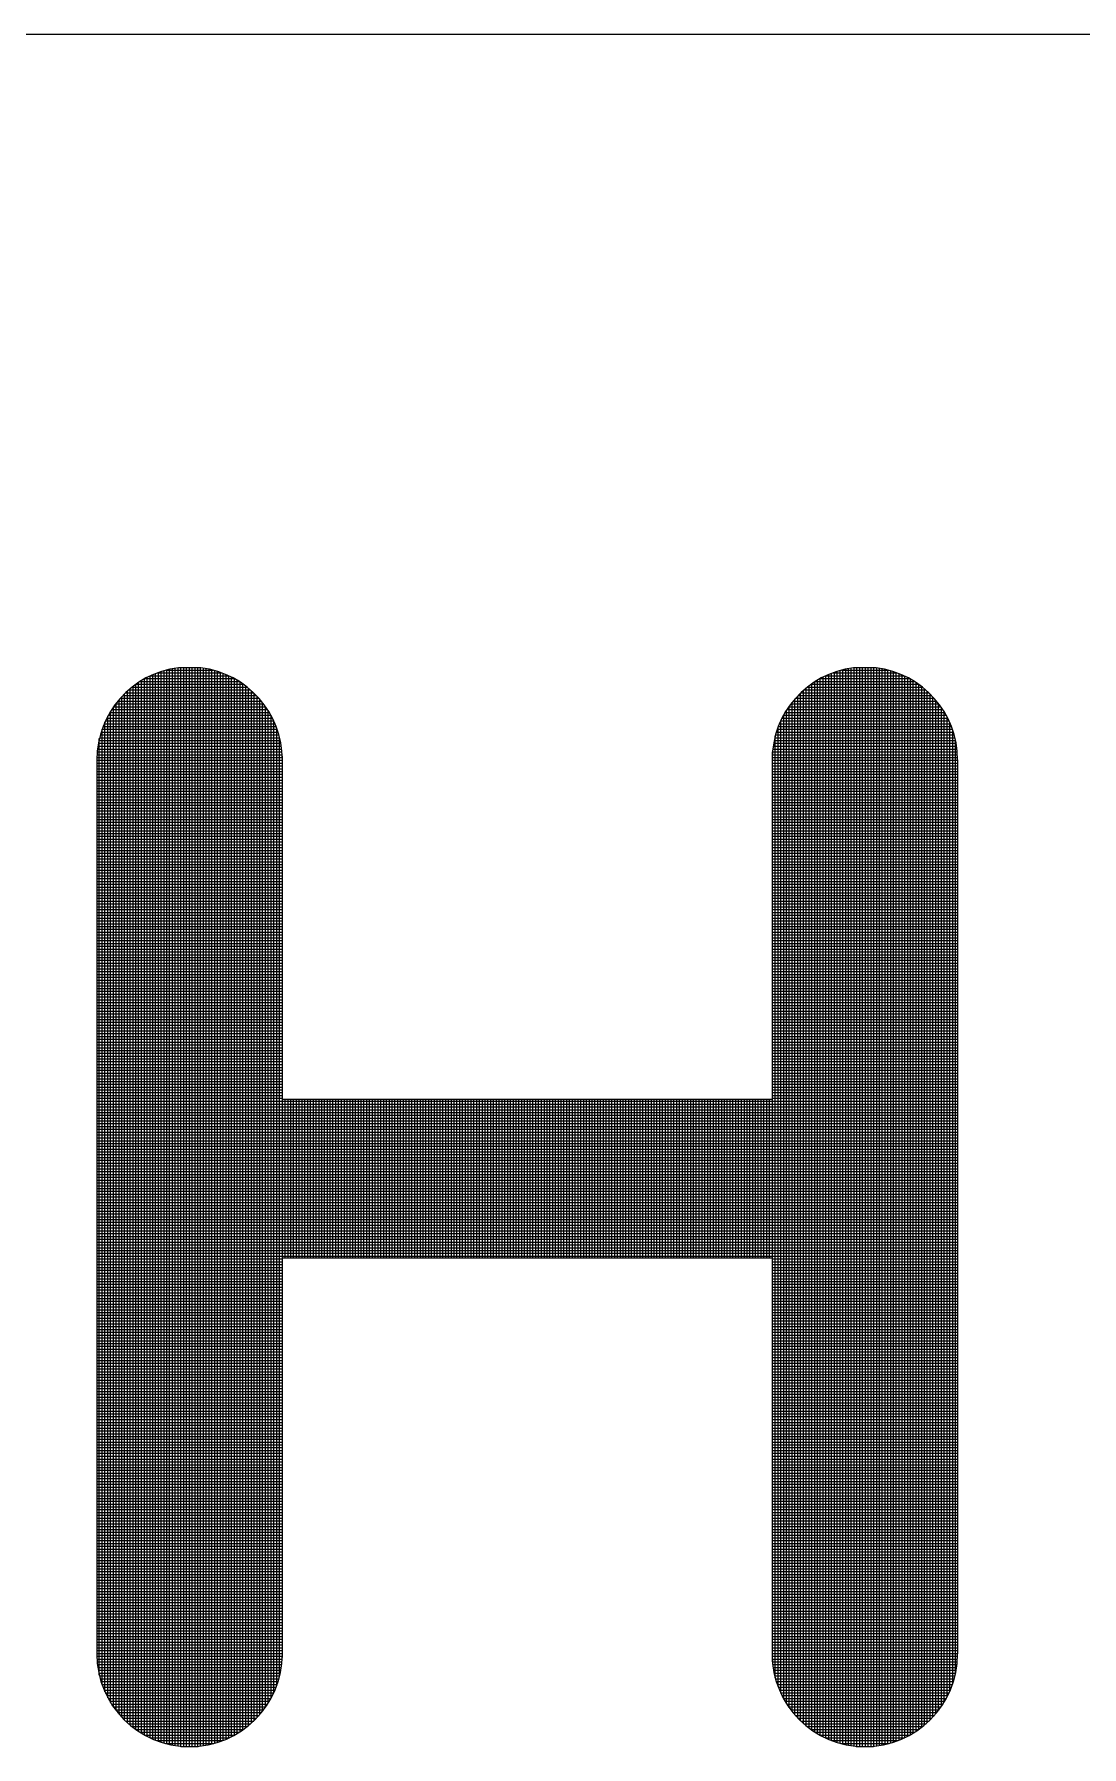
# Model space of a CAD drawing. Header units: inches. Extents: x 985 to 1826, y 0 to 594.
# Drawn here: x 1667.2 to 1673.66, y 99.49 to 110.04 of the extents above; entities that cross this region are included whole.
import ezdxf

# ---------------------------------------------------------------- set-up
doc = ezdxf.new("R2010")
doc.units = ezdxf.units.IN
doc.header["$MEASUREMENT"] = 0
doc.layers.add('BG 0 -1', color=7, linetype='Continuous')
doc.layers.add('BG ÇÑ±¹Áö¿ª³\xad¹æ±â¼úÁÖ½ÄÈ¸»ç CI', color=7, linetype='Continuous')

msp = doc.modelspace()

# ---------------------------------------------------------------- linework, layer by layer
at = {"layer": 'BG 0 -1', "color": 7, "linetype": 'Continuous', "lineweight": 9}
msp.add_line((1651.752, 110.04), (1801.02, 110.04), dxfattribs=at)
at = {"layer": 'BG ÇÑ±¹Áö¿ª³\xad¹æ±â¼úÁÖ½ÄÈ¸»ç CI', "color": 242, "linetype": 'Continuous', "lineweight": 25, "true_color": 0xd51c29}
for p, q in [((1667.913, 99.54), (1667.913, 106.085)), ((1667.915, 106.086), (1668.399, 106.086)), ((1667.93, 99.532), (1667.93, 106.093)), ((1667.947, 99.525), (1667.947, 106.1)), ((1667.957, 106.104), (1668.357, 106.104)), ((1667.965, 99.519), (1667.965, 106.107)), ((1667.982, 99.513), (1667.982, 106.113)), ((1668, 99.508), (1668, 106.118)), ((1668.012, 106.121), (1668.302, 106.121)), ((1668.017, 99.503), (1668.017, 106.123)), ((1668.034, 99.499), (1668.034, 106.127)), ((1668.052, 99.495), (1668.052, 106.13)), ((1668.069, 99.492), (1668.069, 106.133)), ((1668.086, 99.49), (1668.086, 106.136)), ((1668.226, 106.136), (1668.088, 106.136)), ((1668.104, 99.488), (1668.104, 106.136)), ((1668.121, 99.487), (1668.121, 106.136)), ((1668.138, 99.486), (1668.138, 106.136)), ((1668.156, 99.485), (1668.156, 106.136)), ((1668.173, 99.486), (1668.173, 106.136)), ((1668.191, 99.486), (1668.191, 106.136)), ((1668.208, 99.488), (1668.208, 106.136)), ((1668.225, 99.49), (1668.225, 106.136)), ((1668.243, 99.492), (1668.243, 106.134)), ((1668.26, 99.495), (1668.26, 106.131)), ((1668.277, 99.498), (1668.277, 106.127)), ((1668.295, 99.502), (1668.295, 106.123)), ((1668.312, 99.507), (1668.312, 106.119)), ((1668.329, 99.512), (1668.329, 106.113)), ((1668.347, 99.518), (1668.347, 106.108)), ((1668.364, 99.524), (1668.364, 106.101)), ((1668.382, 99.531), (1668.382, 106.094)), ((1668.399, 99.539), (1668.399, 106.086)), ((1668.416, 99.548), (1668.416, 106.078)), ((1672.063, 99.547), (1672.063, 106.079)), ((1672.079, 106.086), (1672.562, 106.086)), ((1672.08, 99.538), (1672.08, 106.087)), ((1672.098, 99.531), (1672.098, 106.095)), ((1672.115, 99.524), (1672.115, 106.102)), ((1672.12, 106.104), (1672.52, 106.104)), ((1672.132, 99.517), (1672.132, 106.108)), ((1672.15, 99.512), (1672.15, 106.114)), ((1672.167, 99.506), (1672.167, 106.119)), ((1672.175, 106.121), (1672.466, 106.121)), ((1672.184, 99.502), (1672.184, 106.124)), ((1672.202, 99.498), (1672.202, 106.128)), ((1672.219, 99.495), (1672.219, 106.131)), ((1672.236, 99.492), (1672.236, 106.134)), ((1672.389, 106.136), (1672.251, 106.136)), ((1672.254, 99.489), (1672.254, 106.136)), ((1672.271, 99.488), (1672.271, 106.136)), ((1672.289, 99.486), (1672.289, 106.136)), ((1672.306, 99.486), (1672.306, 106.136)), ((1672.323, 99.485), (1672.323, 106.136)), ((1672.341, 99.486), (1672.341, 106.136)), ((1672.358, 99.487), (1672.358, 106.136)), ((1672.375, 99.488), (1672.375, 106.136)), ((1672.393, 99.49), (1672.393, 106.135)), ((1672.41, 99.493), (1672.41, 106.133)), ((1672.427, 99.496), (1672.427, 106.13)), ((1672.445, 99.499), (1672.445, 106.126)), ((1672.462, 99.503), (1672.462, 106.122)), ((1672.48, 99.508), (1672.48, 106.117)), ((1672.497, 99.513), (1672.497, 106.112)), ((1672.514, 99.519), (1672.514, 106.106)), ((1672.532, 99.526), (1672.532, 106.1)), ((1672.549, 99.533), (1672.549, 106.092)), ((1672.566, 99.541), (1672.566, 106.084)), ((1667.756, 99.649), (1667.756, 105.976)), ((1667.763, 105.982), (1668.551, 105.982)), ((1667.774, 99.633), (1667.774, 105.993)), ((1667.782, 106), (1668.532, 106)), ((1667.791, 99.618), (1667.791, 106.008)), ((1667.803, 106.017), (1668.511, 106.017)), ((1667.809, 99.604), (1667.809, 106.022)), ((1667.826, 106.034), (1668.488, 106.034)), ((1667.826, 99.591), (1667.826, 106.034)), ((1667.843, 99.579), (1667.843, 106.046)), ((1667.852, 106.052), (1668.462, 106.052)), ((1667.861, 99.568), (1667.861, 106.057)), ((1667.878, 99.558), (1667.878, 106.067)), ((1667.881, 106.069), (1668.433, 106.069)), ((1667.895, 99.549), (1667.895, 106.077)), ((1668.434, 99.557), (1668.434, 106.069)), ((1668.451, 99.567), (1668.451, 106.059)), ((1668.468, 99.578), (1668.468, 106.048)), ((1668.486, 99.589), (1668.486, 106.036)), ((1668.503, 99.602), (1668.503, 106.023)), ((1668.52, 99.616), (1668.52, 106.01)), ((1668.538, 99.631), (1668.538, 105.995)), ((1668.555, 99.647), (1668.555, 105.979)), ((1671.924, 99.645), (1671.924, 105.98)), ((1671.926, 105.982), (1672.715, 105.982)), ((1671.941, 99.629), (1671.941, 105.996)), ((1671.945, 106), (1672.696, 106)), ((1671.959, 99.614), (1671.959, 106.011)), ((1671.966, 106.017), (1672.675, 106.017)), ((1671.976, 99.601), (1671.976, 106.025)), ((1671.989, 106.034), (1672.652, 106.034)), ((1671.993, 99.588), (1671.993, 106.037)), ((1672.011, 99.576), (1672.011, 106.049)), ((1672.015, 106.052), (1672.626, 106.052)), ((1672.028, 99.566), (1672.028, 106.06)), ((1672.045, 99.556), (1672.045, 106.07)), ((1672.045, 106.069), (1672.596, 106.069)), ((1672.584, 99.55), (1672.584, 106.076)), ((1672.601, 99.559), (1672.601, 106.066)), ((1672.618, 99.569), (1672.618, 106.056)), ((1672.636, 99.58), (1672.636, 106.045)), ((1672.653, 99.592), (1672.653, 106.033)), ((1672.671, 99.605), (1672.671, 106.02)), ((1672.688, 99.619), (1672.688, 106.006)), ((1672.705, 99.634), (1672.705, 105.991)), ((1672.723, 99.651), (1672.723, 105.975)), ((1667.67, 99.758), (1667.67, 105.867)), ((1667.676, 105.878), (1668.638, 105.878)), ((1667.687, 99.731), (1667.687, 105.894)), ((1667.688, 105.895), (1668.626, 105.895)), ((1667.701, 105.913), (1668.613, 105.913)), ((1667.704, 99.708), (1667.704, 105.918)), ((1667.714, 105.93), (1668.6, 105.93)), ((1667.722, 99.686), (1667.722, 105.939)), ((1667.729, 105.948), (1668.585, 105.948)), ((1667.739, 99.667), (1667.739, 105.959)), ((1667.745, 105.965), (1668.569, 105.965)), ((1668.573, 99.664), (1668.573, 105.961)), ((1668.59, 99.683), (1668.59, 105.942)), ((1668.607, 99.705), (1668.607, 105.921)), ((1668.625, 99.728), (1668.625, 105.898)), ((1668.642, 99.754), (1668.642, 105.871)), ((1671.837, 99.751), (1671.837, 105.874)), ((1671.84, 105.878), (1672.801, 105.878)), ((1671.851, 105.895), (1672.789, 105.895)), ((1671.854, 99.725), (1671.854, 105.9)), ((1671.864, 105.913), (1672.777, 105.913)), ((1671.872, 99.702), (1671.872, 105.923)), ((1671.878, 105.93), (1672.763, 105.93)), ((1671.889, 99.682), (1671.889, 105.944)), ((1671.892, 105.948), (1672.748, 105.948)), ((1671.907, 99.662), (1671.907, 105.963)), ((1671.908, 105.965), (1672.732, 105.965)), ((1672.74, 99.669), (1672.74, 105.957)), ((1672.757, 99.688), (1672.757, 105.937)), ((1672.775, 99.71), (1672.775, 105.916)), ((1672.792, 99.734), (1672.792, 105.892)), ((1667.623, 105.774), (1668.691, 105.774)), ((1667.63, 105.791), (1668.684, 105.791)), ((1667.635, 99.824), (1667.635, 105.802)), ((1667.638, 105.809), (1668.676, 105.809)), ((1667.646, 105.826), (1668.668, 105.826)), ((1667.652, 99.788), (1667.652, 105.837)), ((1667.656, 105.843), (1668.658, 105.843)), ((1667.666, 105.861), (1668.649, 105.861)), ((1668.659, 99.784), (1668.659, 105.842)), ((1668.677, 99.818), (1668.677, 105.807)), ((1668.694, 99.86), (1668.694, 105.765)), ((1671.785, 99.856), (1671.785, 105.77)), ((1671.787, 105.774), (1672.854, 105.774)), ((1671.794, 105.791), (1672.847, 105.791)), ((1671.801, 105.809), (1672.839, 105.809)), ((1671.802, 99.815), (1671.802, 105.811)), ((1671.81, 105.826), (1672.831, 105.826)), ((1671.819, 105.843), (1672.822, 105.843)), ((1671.82, 99.781), (1671.82, 105.845)), ((1671.829, 105.861), (1672.812, 105.861)), ((1672.809, 99.761), (1672.809, 105.865)), ((1672.827, 99.791), (1672.827, 105.834)), ((1672.844, 99.827), (1672.844, 105.798)), ((1667.594, 105.67), (1668.72, 105.67)), ((1667.597, 105.687), (1668.717, 105.687)), ((1667.6, 99.926), (1667.6, 105.699)), ((1667.601, 105.704), (1668.713, 105.704)), ((1667.606, 105.722), (1668.708, 105.722)), ((1667.611, 105.739), (1668.703, 105.739)), ((1667.617, 105.757), (1668.697, 105.757)), ((1667.618, 99.867), (1667.618, 105.758)), ((1668.711, 99.916), (1668.711, 105.709)), ((1671.757, 105.67), (1672.883, 105.67)), ((1671.761, 105.687), (1672.88, 105.687)), ((1671.765, 105.704), (1672.876, 105.704)), ((1671.768, 99.91), (1671.768, 105.716)), ((1671.769, 105.722), (1672.871, 105.722)), ((1671.774, 105.739), (1672.866, 105.739)), ((1671.78, 105.757), (1672.861, 105.757)), ((1672.862, 99.872), (1672.862, 105.754)), ((1672.879, 99.934), (1672.879, 105.692)), ((1667.585, 105.583), (1668.729, 105.583)), ((1667.585, 105.568), (1667.585, 100.058)), ((1667.585, 105.566), (1668.729, 105.566)), ((1667.586, 105.6), (1668.728, 105.6)), ((1667.587, 105.618), (1668.727, 105.618)), ((1667.589, 105.635), (1668.725, 105.635)), ((1667.591, 105.652), (1668.723, 105.652)), ((1668.729, 100.036), (1668.729, 105.59)), ((1668.729, 103.475), (1668.729, 105.568)), ((1671.748, 105.583), (1672.892, 105.583)), ((1671.748, 105.568), (1671.748, 103.475)), ((1671.748, 105.566), (1672.893, 105.566)), ((1671.749, 105.6), (1672.892, 105.6)), ((1671.75, 105.618), (1672.89, 105.618)), ((1671.75, 100.008), (1671.75, 105.617)), ((1671.752, 105.635), (1672.889, 105.635)), ((1671.754, 105.652), (1672.886, 105.652)), ((1672.893, 100.058), (1672.893, 105.568)), ((1667.585, 105.548), (1668.729, 105.548)), ((1667.585, 105.531), (1668.729, 105.531)), ((1667.585, 105.513), (1668.729, 105.513)), ((1667.585, 105.496), (1668.729, 105.496)), ((1667.585, 105.479), (1668.729, 105.479)), ((1667.585, 105.461), (1668.729, 105.461)), ((1667.585, 105.444), (1668.729, 105.444)), ((1671.748, 105.548), (1672.893, 105.548)), ((1671.748, 105.531), (1672.893, 105.531)), ((1671.748, 105.513), (1672.893, 105.513)), ((1671.748, 105.496), (1672.893, 105.496)), ((1671.748, 105.479), (1672.893, 105.479)), ((1671.748, 105.461), (1672.893, 105.461)), ((1671.748, 105.444), (1672.893, 105.444)), ((1667.585, 105.427), (1668.729, 105.427)), ((1667.585, 105.409), (1668.729, 105.409)), ((1667.585, 105.392), (1668.729, 105.392)), ((1667.585, 105.375), (1668.729, 105.375)), ((1667.585, 105.357), (1668.729, 105.357)), ((1667.585, 105.34), (1668.729, 105.34)), ((1671.748, 105.427), (1672.893, 105.427)), ((1671.748, 105.409), (1672.893, 105.409)), ((1671.748, 105.392), (1672.893, 105.392)), ((1671.748, 105.375), (1672.893, 105.375)), ((1671.748, 105.357), (1672.893, 105.357)), ((1671.748, 105.34), (1672.893, 105.34)), ((1667.585, 105.322), (1668.729, 105.322)), ((1667.585, 105.305), (1668.729, 105.305)), ((1667.585, 105.288), (1668.729, 105.288)), ((1667.585, 105.27), (1668.729, 105.27)), ((1667.585, 105.253), (1668.729, 105.253)), ((1667.585, 105.236), (1668.729, 105.236)), ((1671.748, 105.322), (1672.893, 105.322)), ((1671.748, 105.305), (1672.893, 105.305)), ((1671.748, 105.288), (1672.893, 105.288)), ((1671.748, 105.27), (1672.893, 105.27)), ((1671.748, 105.253), (1672.893, 105.253)), ((1671.748, 105.236), (1672.893, 105.236)), ((1667.585, 105.218), (1668.729, 105.218)), ((1667.585, 105.201), (1668.729, 105.201)), ((1667.585, 105.184), (1668.729, 105.184)), ((1667.585, 105.166), (1668.729, 105.166)), ((1667.585, 105.149), (1668.729, 105.149)), ((1667.585, 105.131), (1668.729, 105.131)), ((1671.748, 105.218), (1672.893, 105.218)), ((1671.748, 105.201), (1672.893, 105.201)), ((1671.748, 105.184), (1672.893, 105.184)), ((1671.748, 105.166), (1672.893, 105.166)), ((1671.748, 105.149), (1672.893, 105.149)), ((1671.748, 105.131), (1672.893, 105.131)), ((1667.585, 105.114), (1668.729, 105.114)), ((1667.585, 105.097), (1668.729, 105.097)), ((1667.585, 105.079), (1668.729, 105.079)), ((1667.585, 105.062), (1668.729, 105.062)), ((1667.585, 105.045), (1668.729, 105.045)), ((1667.585, 105.027), (1668.729, 105.027)), ((1671.748, 105.114), (1672.893, 105.114)), ((1671.748, 105.097), (1672.893, 105.097)), ((1671.748, 105.079), (1672.893, 105.079)), ((1671.748, 105.062), (1672.893, 105.062)), ((1671.748, 105.045), (1672.893, 105.045)), ((1671.748, 105.027), (1672.893, 105.027)), ((1667.585, 105.01), (1668.729, 105.01)), ((1667.585, 104.993), (1668.729, 104.993)), ((1667.585, 104.975), (1668.729, 104.975)), ((1667.585, 104.958), (1668.729, 104.958)), ((1667.585, 104.94), (1668.729, 104.94)), ((1667.585, 104.923), (1668.729, 104.923)), ((1671.748, 105.01), (1672.893, 105.01)), ((1671.748, 104.993), (1672.893, 104.993)), ((1671.748, 104.975), (1672.893, 104.975)), ((1671.748, 104.958), (1672.893, 104.958)), ((1671.748, 104.94), (1672.893, 104.94)), ((1671.748, 104.923), (1672.893, 104.923)), ((1667.585, 104.906), (1668.729, 104.906)), ((1667.585, 104.888), (1668.729, 104.888)), ((1667.585, 104.871), (1668.729, 104.871)), ((1667.585, 104.854), (1668.729, 104.854)), ((1667.585, 104.836), (1668.729, 104.836)), ((1667.585, 104.819), (1668.729, 104.819)), ((1671.748, 104.906), (1672.893, 104.906)), ((1671.748, 104.888), (1672.893, 104.888)), ((1671.748, 104.871), (1672.893, 104.871)), ((1671.748, 104.854), (1672.893, 104.854)), ((1671.748, 104.836), (1672.893, 104.836)), ((1671.748, 104.819), (1672.893, 104.819)), ((1667.585, 104.801), (1668.729, 104.801)), ((1667.585, 104.784), (1668.729, 104.784)), ((1667.585, 104.767), (1668.729, 104.767)), ((1667.585, 104.749), (1668.729, 104.749)), ((1667.585, 104.732), (1668.729, 104.732)), ((1667.585, 104.715), (1668.729, 104.715)), ((1671.748, 104.801), (1672.893, 104.801)), ((1671.748, 104.784), (1672.893, 104.784)), ((1671.748, 104.767), (1672.893, 104.767)), ((1671.748, 104.749), (1672.893, 104.749)), ((1671.748, 104.732), (1672.893, 104.732)), ((1671.748, 104.715), (1672.893, 104.715)), ((1667.585, 104.697), (1668.729, 104.697)), ((1667.585, 104.68), (1668.729, 104.68)), ((1667.585, 104.663), (1668.729, 104.663)), ((1667.585, 104.645), (1668.729, 104.645)), ((1667.585, 104.628), (1668.729, 104.628)), ((1667.585, 104.61), (1668.729, 104.61)), ((1671.748, 104.697), (1672.893, 104.697)), ((1671.748, 104.68), (1672.893, 104.68)), ((1671.748, 104.663), (1672.893, 104.663)), ((1671.748, 104.645), (1672.893, 104.645)), ((1671.748, 104.628), (1672.893, 104.628)), ((1671.748, 104.61), (1672.893, 104.61)), ((1667.585, 104.593), (1668.729, 104.593)), ((1667.585, 104.576), (1668.729, 104.576)), ((1667.585, 104.558), (1668.729, 104.558)), ((1667.585, 104.541), (1668.729, 104.541)), ((1667.585, 104.524), (1668.729, 104.524)), ((1667.585, 104.506), (1668.729, 104.506)), ((1671.748, 104.593), (1672.893, 104.593)), ((1671.748, 104.576), (1672.893, 104.576)), ((1671.748, 104.558), (1672.893, 104.558)), ((1671.748, 104.541), (1672.893, 104.541)), ((1671.748, 104.524), (1672.893, 104.524)), ((1671.748, 104.506), (1672.893, 104.506)), ((1667.585, 104.489), (1668.729, 104.489)), ((1667.585, 104.472), (1668.729, 104.472)), ((1667.585, 104.454), (1668.729, 104.454)), ((1667.585, 104.437), (1668.729, 104.437)), ((1667.585, 104.419), (1668.729, 104.419)), ((1667.585, 104.402), (1668.729, 104.402)), ((1671.748, 104.489), (1672.893, 104.489)), ((1671.748, 104.472), (1672.893, 104.472)), ((1671.748, 104.454), (1672.893, 104.454)), ((1671.748, 104.437), (1672.893, 104.437)), ((1671.748, 104.419), (1672.893, 104.419)), ((1671.748, 104.402), (1672.893, 104.402)), ((1667.585, 104.385), (1668.729, 104.385)), ((1667.585, 104.367), (1668.729, 104.367)), ((1667.585, 104.35), (1668.729, 104.35)), ((1667.585, 104.333), (1668.729, 104.333)), ((1667.585, 104.315), (1668.729, 104.315)), ((1667.585, 104.298), (1668.729, 104.298)), ((1671.748, 104.385), (1672.893, 104.385)), ((1671.748, 104.367), (1672.893, 104.367)), ((1671.748, 104.35), (1672.893, 104.35)), ((1671.748, 104.333), (1672.893, 104.333)), ((1671.748, 104.315), (1672.893, 104.315)), ((1671.748, 104.298), (1672.893, 104.298)), ((1667.585, 104.281), (1668.729, 104.281)), ((1667.585, 104.263), (1668.729, 104.263)), ((1667.585, 104.246), (1668.729, 104.246)), ((1667.585, 104.228), (1668.729, 104.228)), ((1667.585, 104.211), (1668.729, 104.211)), ((1667.585, 104.194), (1668.729, 104.194)), ((1671.748, 104.281), (1672.893, 104.281)), ((1671.748, 104.263), (1672.893, 104.263)), ((1671.748, 104.246), (1672.893, 104.246)), ((1671.748, 104.228), (1672.893, 104.228)), ((1671.748, 104.211), (1672.893, 104.211)), ((1671.748, 104.194), (1672.893, 104.194)), ((1667.585, 104.176), (1668.729, 104.176)), ((1667.585, 104.159), (1668.729, 104.159)), ((1667.585, 104.142), (1668.729, 104.142)), ((1667.585, 104.124), (1668.729, 104.124)), ((1667.585, 104.107), (1668.729, 104.107)), ((1667.585, 104.09), (1668.729, 104.09)), ((1667.585, 104.072), (1668.729, 104.072)), ((1671.748, 104.176), (1672.893, 104.176)), ((1671.748, 104.159), (1672.893, 104.159)), ((1671.748, 104.142), (1672.893, 104.142)), ((1671.748, 104.124), (1672.893, 104.124)), ((1671.748, 104.107), (1672.893, 104.107)), ((1671.748, 104.09), (1672.893, 104.09)), ((1671.748, 104.072), (1672.893, 104.072)), ((1667.585, 104.055), (1668.729, 104.055)), ((1667.585, 104.037), (1668.729, 104.037)), ((1667.585, 104.02), (1668.729, 104.02)), ((1667.585, 104.003), (1668.729, 104.003)), ((1667.585, 103.985), (1668.729, 103.985)), ((1667.585, 103.968), (1668.729, 103.968)), ((1671.748, 104.055), (1672.893, 104.055)), ((1671.748, 104.037), (1672.893, 104.037)), ((1671.748, 104.02), (1672.893, 104.02)), ((1671.748, 104.003), (1672.893, 104.003)), ((1671.748, 103.985), (1672.893, 103.985)), ((1671.748, 103.968), (1672.893, 103.968)), ((1667.585, 103.951), (1668.729, 103.951)), ((1667.585, 103.933), (1668.729, 103.933)), ((1667.585, 103.916), (1668.729, 103.916)), ((1667.585, 103.899), (1668.729, 103.899)), ((1667.585, 103.881), (1668.729, 103.881)), ((1667.585, 103.864), (1668.729, 103.864)), ((1671.748, 103.951), (1672.893, 103.951)), ((1671.748, 103.933), (1672.893, 103.933)), ((1671.748, 103.916), (1672.893, 103.916)), ((1671.748, 103.899), (1672.893, 103.899)), ((1671.748, 103.881), (1672.893, 103.881)), ((1671.748, 103.864), (1672.893, 103.864)), ((1667.585, 103.846), (1668.729, 103.846)), ((1667.585, 103.829), (1668.729, 103.829)), ((1667.585, 103.812), (1668.729, 103.812)), ((1667.585, 103.794), (1668.729, 103.794)), ((1667.585, 103.777), (1668.729, 103.777)), ((1667.585, 103.76), (1668.729, 103.76)), ((1671.748, 103.846), (1672.893, 103.846)), ((1671.748, 103.829), (1672.893, 103.829)), ((1671.748, 103.812), (1672.893, 103.812)), ((1671.748, 103.794), (1672.893, 103.794)), ((1671.748, 103.777), (1672.893, 103.777)), ((1671.748, 103.76), (1672.893, 103.76)), ((1667.585, 103.742), (1668.729, 103.742)), ((1667.585, 103.725), (1668.729, 103.725)), ((1667.585, 103.708), (1668.729, 103.708)), ((1667.585, 103.69), (1668.729, 103.69)), ((1667.585, 103.673), (1668.729, 103.673)), ((1667.585, 103.655), (1668.729, 103.655)), ((1671.748, 103.742), (1672.893, 103.742)), ((1671.748, 103.725), (1672.893, 103.725)), ((1671.748, 103.708), (1672.893, 103.708)), ((1671.748, 103.69), (1672.893, 103.69)), ((1671.748, 103.673), (1672.893, 103.673)), ((1671.748, 103.655), (1672.893, 103.655)), ((1667.585, 103.638), (1668.729, 103.638)), ((1667.585, 103.621), (1668.729, 103.621)), ((1667.585, 103.603), (1668.729, 103.603)), ((1667.585, 103.586), (1668.729, 103.586)), ((1667.585, 103.569), (1668.729, 103.569)), ((1667.585, 103.551), (1668.729, 103.551)), ((1671.748, 103.638), (1672.893, 103.638)), ((1671.748, 103.621), (1672.893, 103.621)), ((1671.748, 103.603), (1672.893, 103.603)), ((1671.748, 103.586), (1672.893, 103.586)), ((1671.748, 103.569), (1672.893, 103.569)), ((1671.748, 103.551), (1672.893, 103.551)), ((1667.585, 103.534), (1668.729, 103.534)), ((1667.585, 103.517), (1668.729, 103.517)), ((1667.585, 103.499), (1668.729, 103.499)), ((1667.585, 103.482), (1668.729, 103.482)), ((1667.585, 103.464), (1672.893, 103.464)), ((1667.585, 103.447), (1672.893, 103.447)), ((1671.748, 103.475), (1668.729, 103.475)), ((1668.746, 102.499), (1668.746, 103.475)), ((1668.764, 102.499), (1668.764, 103.475)), ((1668.781, 102.499), (1668.781, 103.475)), ((1668.798, 102.499), (1668.798, 103.475)), ((1668.816, 102.499), (1668.816, 103.475)), ((1668.833, 102.499), (1668.833, 103.475)), ((1668.85, 102.499), (1668.85, 103.475)), ((1668.868, 102.499), (1668.868, 103.475)), ((1668.885, 102.499), (1668.885, 103.475)), ((1668.902, 102.499), (1668.902, 103.475)), ((1668.92, 102.499), (1668.92, 103.475)), ((1668.937, 102.499), (1668.937, 103.475)), ((1668.955, 102.499), (1668.955, 103.475)), ((1668.972, 102.499), (1668.972, 103.475)), ((1668.989, 102.499), (1668.989, 103.475)), ((1669.007, 102.499), (1669.007, 103.475)), ((1669.024, 102.499), (1669.024, 103.475)), ((1669.041, 102.499), (1669.041, 103.475)), ((1669.059, 102.499), (1669.059, 103.475)), ((1669.076, 102.499), (1669.076, 103.475)), ((1669.093, 102.499), (1669.093, 103.475)), ((1669.111, 102.499), (1669.111, 103.475)), ((1669.128, 102.499), (1669.128, 103.475)), ((1669.146, 102.499), (1669.146, 103.475)), ((1669.163, 102.499), (1669.163, 103.475)), ((1669.18, 102.499), (1669.18, 103.475)), ((1669.198, 102.499), (1669.198, 103.475)), ((1669.215, 102.499), (1669.215, 103.475)), ((1669.232, 102.499), (1669.232, 103.475)), ((1669.25, 102.499), (1669.25, 103.475)), ((1669.267, 102.499), (1669.267, 103.475)), ((1669.285, 102.499), (1669.285, 103.475)), ((1669.302, 102.499), (1669.302, 103.475)), ((1669.319, 102.499), (1669.319, 103.475)), ((1669.337, 102.499), (1669.337, 103.475)), ((1669.354, 102.499), (1669.354, 103.475)), ((1669.371, 102.499), (1669.371, 103.475)), ((1669.389, 102.499), (1669.389, 103.475)), ((1669.406, 102.499), (1669.406, 103.475)), ((1669.423, 102.499), (1669.423, 103.475)), ((1669.441, 102.499), (1669.441, 103.475)), ((1669.458, 102.499), (1669.458, 103.475)), ((1669.476, 102.499), (1669.476, 103.475)), ((1669.493, 102.499), (1669.493, 103.475)), ((1669.51, 102.499), (1669.51, 103.475)), ((1669.528, 102.499), (1669.528, 103.475)), ((1669.545, 102.499), (1669.545, 103.475)), ((1669.562, 102.499), (1669.562, 103.475)), ((1669.58, 102.499), (1669.58, 103.475)), ((1669.597, 102.499), (1669.597, 103.475)), ((1669.614, 102.499), (1669.614, 103.475)), ((1669.632, 102.499), (1669.632, 103.475)), ((1669.649, 102.499), (1669.649, 103.475)), ((1669.667, 102.499), (1669.667, 103.475)), ((1669.684, 102.499), (1669.684, 103.475)), ((1669.701, 102.499), (1669.701, 103.475)), ((1669.719, 102.499), (1669.719, 103.475)), ((1669.736, 102.499), (1669.736, 103.475)), ((1669.753, 102.499), (1669.753, 103.475)), ((1669.771, 102.499), (1669.771, 103.475)), ((1669.788, 102.499), (1669.788, 103.475)), ((1669.805, 102.499), (1669.805, 103.475)), ((1669.823, 102.499), (1669.823, 103.475)), ((1669.84, 102.499), (1669.84, 103.475)), ((1669.858, 102.499), (1669.858, 103.475)), ((1669.875, 102.499), (1669.875, 103.475)), ((1669.892, 102.499), (1669.892, 103.475)), ((1669.91, 102.499), (1669.91, 103.475)), ((1669.927, 102.499), (1669.927, 103.475)), ((1669.944, 102.499), (1669.944, 103.475)), ((1669.962, 102.499), (1669.962, 103.475)), ((1669.979, 102.499), (1669.979, 103.475)), ((1669.996, 102.499), (1669.996, 103.475)), ((1670.014, 102.499), (1670.014, 103.475)), ((1670.031, 102.499), (1670.031, 103.475)), ((1670.049, 102.499), (1670.049, 103.475)), ((1670.066, 102.499), (1670.066, 103.475)), ((1670.083, 102.499), (1670.083, 103.475)), ((1670.101, 102.499), (1670.101, 103.475)), ((1670.118, 102.499), (1670.118, 103.475)), ((1670.135, 102.499), (1670.135, 103.475)), ((1670.153, 102.499), (1670.153, 103.475)), ((1670.17, 102.499), (1670.17, 103.475)), ((1670.187, 102.499), (1670.187, 103.475)), ((1670.205, 102.499), (1670.205, 103.475)), ((1670.222, 102.499), (1670.222, 103.475)), ((1670.24, 102.499), (1670.24, 103.475)), ((1670.257, 102.499), (1670.257, 103.475)), ((1670.274, 102.499), (1670.274, 103.475)), ((1670.292, 102.499), (1670.292, 103.475)), ((1670.309, 102.499), (1670.309, 103.475)), ((1670.326, 102.499), (1670.326, 103.475)), ((1670.344, 102.499), (1670.344, 103.475)), ((1670.361, 102.499), (1670.361, 103.475)), ((1670.378, 102.499), (1670.378, 103.475)), ((1670.396, 102.499), (1670.396, 103.475)), ((1670.413, 102.499), (1670.413, 103.475)), ((1670.431, 102.499), (1670.431, 103.475)), ((1670.448, 102.499), (1670.448, 103.475)), ((1670.465, 102.499), (1670.465, 103.475)), ((1670.483, 102.499), (1670.483, 103.475)), ((1670.5, 102.499), (1670.5, 103.475)), ((1670.517, 102.499), (1670.517, 103.475)), ((1670.535, 102.499), (1670.535, 103.475)), ((1670.552, 102.499), (1670.552, 103.475)), ((1670.569, 102.499), (1670.569, 103.475)), ((1670.587, 102.499), (1670.587, 103.475)), ((1670.604, 102.499), (1670.604, 103.475)), ((1670.622, 102.499), (1670.622, 103.475)), ((1670.639, 102.499), (1670.639, 103.475)), ((1670.656, 102.499), (1670.656, 103.475)), ((1670.674, 102.499), (1670.674, 103.475)), ((1670.691, 102.499), (1670.691, 103.475)), ((1670.708, 102.499), (1670.708, 103.475)), ((1670.726, 102.499), (1670.726, 103.475)), ((1670.743, 102.499), (1670.743, 103.475)), ((1670.76, 102.499), (1670.76, 103.475)), ((1670.778, 102.499), (1670.778, 103.475)), ((1670.795, 102.499), (1670.795, 103.475)), ((1670.813, 102.499), (1670.813, 103.475)), ((1670.83, 102.499), (1670.83, 103.475)), ((1670.847, 102.499), (1670.847, 103.475)), ((1670.865, 102.499), (1670.865, 103.475)), ((1670.882, 102.499), (1670.882, 103.475)), ((1670.899, 102.499), (1670.899, 103.475)), ((1670.917, 102.499), (1670.917, 103.475)), ((1670.934, 102.499), (1670.934, 103.475)), ((1670.951, 102.499), (1670.951, 103.475)), ((1670.969, 102.499), (1670.969, 103.475)), ((1670.986, 102.499), (1670.986, 103.475)), ((1671.004, 102.499), (1671.004, 103.475)), ((1671.021, 102.499), (1671.021, 103.475)), ((1671.038, 102.499), (1671.038, 103.475)), ((1671.056, 102.499), (1671.056, 103.475)), ((1671.073, 102.499), (1671.073, 103.475)), ((1671.09, 102.499), (1671.09, 103.475)), ((1671.108, 102.499), (1671.108, 103.475)), ((1671.125, 102.499), (1671.125, 103.475)), ((1671.143, 102.499), (1671.143, 103.475)), ((1671.16, 102.499), (1671.16, 103.475)), ((1671.177, 102.499), (1671.177, 103.475)), ((1671.195, 102.499), (1671.195, 103.475)), ((1671.212, 102.499), (1671.212, 103.475)), ((1671.229, 102.499), (1671.229, 103.475)), ((1671.247, 102.499), (1671.247, 103.475)), ((1671.264, 102.499), (1671.264, 103.475)), ((1671.281, 102.499), (1671.281, 103.475)), ((1671.299, 102.499), (1671.299, 103.475)), ((1671.316, 102.499), (1671.316, 103.475)), ((1671.334, 102.499), (1671.334, 103.475)), ((1671.351, 102.499), (1671.351, 103.475)), ((1671.368, 102.499), (1671.368, 103.475)), ((1671.386, 102.499), (1671.386, 103.475)), ((1671.403, 102.499), (1671.403, 103.475)), ((1671.42, 102.499), (1671.42, 103.475)), ((1671.438, 102.499), (1671.438, 103.475)), ((1671.455, 102.499), (1671.455, 103.475)), ((1671.472, 102.499), (1671.472, 103.475)), ((1671.49, 102.499), (1671.49, 103.475)), ((1671.507, 102.499), (1671.507, 103.475)), ((1671.525, 102.499), (1671.525, 103.475)), ((1671.542, 102.499), (1671.542, 103.475)), ((1671.559, 102.499), (1671.559, 103.475)), ((1671.577, 102.499), (1671.577, 103.475)), ((1671.594, 102.499), (1671.594, 103.475)), ((1671.611, 102.499), (1671.611, 103.475)), ((1671.629, 102.499), (1671.629, 103.475)), ((1671.646, 102.499), (1671.646, 103.475)), ((1671.663, 102.499), (1671.663, 103.475)), ((1671.681, 102.499), (1671.681, 103.475)), ((1671.698, 102.499), (1671.698, 103.475)), ((1671.716, 102.499), (1671.716, 103.475)), ((1671.733, 102.499), (1671.733, 103.475)), ((1671.748, 103.534), (1672.893, 103.534)), ((1671.748, 103.517), (1672.893, 103.517)), ((1671.748, 103.499), (1672.893, 103.499)), ((1671.748, 103.482), (1672.893, 103.482)), ((1667.585, 103.43), (1672.893, 103.43)), ((1667.585, 103.412), (1672.893, 103.412)), ((1667.585, 103.395), (1672.893, 103.395)), ((1667.585, 103.378), (1672.893, 103.378)), ((1667.585, 103.36), (1672.893, 103.36)), ((1667.585, 103.343), (1672.893, 103.343)), ((1667.585, 103.326), (1672.893, 103.326)), ((1667.585, 103.308), (1672.893, 103.308)), ((1667.585, 103.291), (1672.893, 103.291)), ((1667.585, 103.273), (1672.893, 103.273)), ((1667.585, 103.256), (1672.893, 103.256)), ((1667.585, 103.239), (1672.893, 103.239)), ((1667.585, 103.221), (1672.893, 103.221)), ((1667.585, 103.204), (1672.893, 103.204)), ((1667.585, 103.187), (1672.893, 103.187)), ((1667.585, 103.169), (1672.893, 103.169)), ((1667.585, 103.152), (1672.893, 103.152)), ((1667.585, 103.135), (1672.893, 103.135)), ((1667.585, 103.117), (1672.893, 103.117)), ((1667.585, 103.1), (1672.893, 103.1)), ((1667.585, 103.082), (1672.893, 103.082)), ((1667.585, 103.065), (1672.893, 103.065)), ((1667.585, 103.048), (1672.893, 103.048)), ((1667.585, 103.03), (1672.893, 103.03)), ((1667.585, 103.013), (1672.893, 103.013)), ((1667.585, 102.996), (1672.893, 102.996)), ((1667.585, 102.978), (1672.893, 102.978)), ((1667.585, 102.961), (1672.893, 102.961)), ((1667.585, 102.943), (1672.893, 102.943)), ((1667.585, 102.926), (1672.893, 102.926)), ((1667.585, 102.909), (1672.893, 102.909)), ((1667.585, 102.891), (1672.893, 102.891)), ((1667.585, 102.874), (1672.893, 102.874)), ((1667.585, 102.857), (1672.893, 102.857)), ((1667.585, 102.839), (1672.893, 102.839)), ((1667.585, 102.822), (1672.893, 102.822)), ((1667.585, 102.805), (1672.893, 102.805)), ((1667.585, 102.787), (1672.893, 102.787)), ((1667.585, 102.77), (1672.893, 102.77)), ((1667.585, 102.752), (1672.893, 102.752)), ((1667.585, 102.735), (1672.893, 102.735)), ((1667.585, 102.718), (1672.893, 102.718)), ((1667.585, 102.7), (1672.893, 102.7)), ((1667.585, 102.683), (1672.893, 102.683)), ((1667.585, 102.666), (1672.893, 102.666)), ((1667.585, 102.648), (1672.893, 102.648)), ((1667.585, 102.631), (1672.893, 102.631)), ((1667.585, 102.614), (1672.893, 102.614)), ((1667.585, 102.596), (1672.893, 102.596)), ((1667.585, 102.579), (1672.893, 102.579)), ((1667.585, 102.561), (1672.893, 102.561)), ((1667.585, 102.544), (1672.893, 102.544)), ((1667.585, 102.527), (1672.893, 102.527)), ((1667.585, 102.509), (1672.893, 102.509)), ((1667.585, 102.492), (1668.729, 102.492)), ((1668.729, 100.058), (1668.729, 102.499)), ((1668.729, 102.499), (1671.748, 102.499)), ((1671.748, 102.499), (1671.748, 100.058)), ((1671.748, 102.492), (1672.893, 102.492)), ((1667.585, 102.475), (1668.729, 102.475)), ((1667.585, 102.457), (1668.729, 102.457)), ((1667.585, 102.44), (1668.729, 102.44)), ((1667.585, 102.423), (1668.729, 102.423)), ((1667.585, 102.405), (1668.729, 102.405)), ((1667.585, 102.388), (1668.729, 102.388)), ((1671.748, 102.475), (1672.893, 102.475)), ((1671.748, 102.457), (1672.893, 102.457)), ((1671.748, 102.44), (1672.893, 102.44)), ((1671.748, 102.423), (1672.893, 102.423)), ((1671.748, 102.405), (1672.893, 102.405)), ((1671.748, 102.388), (1672.893, 102.388)), ((1667.585, 102.37), (1668.729, 102.37)), ((1667.585, 102.353), (1668.729, 102.353)), ((1667.585, 102.336), (1668.729, 102.336)), ((1667.585, 102.318), (1668.729, 102.318)), ((1667.585, 102.301), (1668.729, 102.301)), ((1667.585, 102.284), (1668.729, 102.284)), ((1671.748, 102.37), (1672.893, 102.37)), ((1671.748, 102.353), (1672.893, 102.353)), ((1671.748, 102.336), (1672.893, 102.336)), ((1671.748, 102.318), (1672.893, 102.318)), ((1671.748, 102.301), (1672.893, 102.301)), ((1671.748, 102.284), (1672.893, 102.284)), ((1667.585, 102.266), (1668.729, 102.266)), ((1667.585, 102.249), (1668.729, 102.249)), ((1667.585, 102.232), (1668.729, 102.232)), ((1667.585, 102.214), (1668.729, 102.214)), ((1667.585, 102.197), (1668.729, 102.197)), ((1667.585, 102.179), (1668.729, 102.179)), ((1671.748, 102.266), (1672.893, 102.266)), ((1671.748, 102.249), (1672.893, 102.249)), ((1671.748, 102.232), (1672.893, 102.232)), ((1671.748, 102.214), (1672.893, 102.214)), ((1671.748, 102.197), (1672.893, 102.197)), ((1671.748, 102.179), (1672.893, 102.179)), ((1667.585, 102.162), (1668.729, 102.162)), ((1667.585, 102.145), (1668.729, 102.145)), ((1667.585, 102.127), (1668.729, 102.127)), ((1667.585, 102.11), (1668.729, 102.11)), ((1667.585, 102.093), (1668.729, 102.093)), ((1667.585, 102.075), (1668.729, 102.075)), ((1671.748, 102.162), (1672.893, 102.162)), ((1671.748, 102.145), (1672.893, 102.145)), ((1671.748, 102.127), (1672.893, 102.127)), ((1671.748, 102.11), (1672.893, 102.11)), ((1671.748, 102.093), (1672.893, 102.093)), ((1671.748, 102.075), (1672.893, 102.075)), ((1667.585, 102.058), (1668.729, 102.058)), ((1667.585, 102.041), (1668.729, 102.041)), ((1667.585, 102.023), (1668.729, 102.023)), ((1667.585, 102.006), (1668.729, 102.006)), ((1667.585, 101.988), (1668.729, 101.988)), ((1667.585, 101.971), (1668.729, 101.971)), ((1671.748, 102.058), (1672.893, 102.058)), ((1671.748, 102.041), (1672.893, 102.041)), ((1671.748, 102.023), (1672.893, 102.023)), ((1671.748, 102.006), (1672.893, 102.006)), ((1671.748, 101.988), (1672.893, 101.988)), ((1671.748, 101.971), (1672.893, 101.971)), ((1667.585, 101.954), (1668.729, 101.954)), ((1667.585, 101.936), (1668.729, 101.936)), ((1667.585, 101.919), (1668.729, 101.919)), ((1667.585, 101.902), (1668.729, 101.902)), ((1667.585, 101.884), (1668.729, 101.884)), ((1667.585, 101.867), (1668.729, 101.867)), ((1671.748, 101.954), (1672.893, 101.954)), ((1671.748, 101.936), (1672.893, 101.936)), ((1671.748, 101.919), (1672.893, 101.919)), ((1671.748, 101.902), (1672.893, 101.902)), ((1671.748, 101.884), (1672.893, 101.884)), ((1671.748, 101.867), (1672.893, 101.867)), ((1667.585, 101.85), (1668.729, 101.85)), ((1667.585, 101.832), (1668.729, 101.832)), ((1667.585, 101.815), (1668.729, 101.815)), ((1667.585, 101.797), (1668.729, 101.797)), ((1667.585, 101.78), (1668.729, 101.78)), ((1667.585, 101.763), (1668.729, 101.763)), ((1671.748, 101.85), (1672.893, 101.85)), ((1671.748, 101.832), (1672.893, 101.832)), ((1671.748, 101.815), (1672.893, 101.815)), ((1671.748, 101.797), (1672.893, 101.797)), ((1671.748, 101.78), (1672.893, 101.78)), ((1671.748, 101.763), (1672.893, 101.763)), ((1667.585, 101.745), (1668.729, 101.745)), ((1667.585, 101.728), (1668.729, 101.728)), ((1667.585, 101.711), (1668.729, 101.711)), ((1667.585, 101.693), (1668.729, 101.693)), ((1667.585, 101.676), (1668.729, 101.676)), ((1667.585, 101.659), (1668.729, 101.659)), ((1671.748, 101.745), (1672.893, 101.745)), ((1671.748, 101.728), (1672.893, 101.728)), ((1671.748, 101.711), (1672.893, 101.711)), ((1671.748, 101.693), (1672.893, 101.693)), ((1671.748, 101.676), (1672.893, 101.676)), ((1671.748, 101.659), (1672.893, 101.659)), ((1667.585, 101.641), (1668.729, 101.641)), ((1667.585, 101.624), (1668.729, 101.624)), ((1667.585, 101.606), (1668.729, 101.606)), ((1667.585, 101.589), (1668.729, 101.589)), ((1667.585, 101.572), (1668.729, 101.572)), ((1667.585, 101.554), (1668.729, 101.554)), ((1671.748, 101.641), (1672.893, 101.641)), ((1671.748, 101.624), (1672.893, 101.624)), ((1671.748, 101.606), (1672.893, 101.606)), ((1671.748, 101.589), (1672.893, 101.589)), ((1671.748, 101.572), (1672.893, 101.572)), ((1671.748, 101.554), (1672.893, 101.554)), ((1667.585, 101.537), (1668.729, 101.537)), ((1667.585, 101.52), (1668.729, 101.52)), ((1667.585, 101.502), (1668.729, 101.502)), ((1667.585, 101.485), (1668.729, 101.485)), ((1667.585, 101.468), (1668.729, 101.468)), ((1667.585, 101.45), (1668.729, 101.45)), ((1671.748, 101.537), (1672.893, 101.537)), ((1671.748, 101.52), (1672.893, 101.52)), ((1671.748, 101.502), (1672.893, 101.502)), ((1671.748, 101.485), (1672.893, 101.485)), ((1671.748, 101.468), (1672.893, 101.468)), ((1671.748, 101.45), (1672.893, 101.45)), ((1667.585, 101.433), (1668.729, 101.433)), ((1667.585, 101.415), (1668.729, 101.415)), ((1667.585, 101.398), (1668.729, 101.398)), ((1667.585, 101.381), (1668.729, 101.381)), ((1667.585, 101.363), (1668.729, 101.363)), ((1667.585, 101.346), (1668.729, 101.346)), ((1667.585, 101.329), (1668.729, 101.329)), ((1671.748, 101.433), (1672.893, 101.433)), ((1671.748, 101.415), (1672.893, 101.415)), ((1671.748, 101.398), (1672.893, 101.398)), ((1671.748, 101.381), (1672.893, 101.381)), ((1671.748, 101.363), (1672.893, 101.363)), ((1671.748, 101.346), (1672.893, 101.346)), ((1671.748, 101.329), (1672.893, 101.329)), ((1667.585, 101.311), (1668.729, 101.311)), ((1667.585, 101.294), (1668.729, 101.294)), ((1667.585, 101.277), (1668.729, 101.277)), ((1667.585, 101.259), (1668.729, 101.259)), ((1667.585, 101.242), (1668.729, 101.242)), ((1667.585, 101.224), (1668.729, 101.224)), ((1671.748, 101.311), (1672.893, 101.311)), ((1671.748, 101.294), (1672.893, 101.294)), ((1671.748, 101.277), (1672.893, 101.277)), ((1671.748, 101.259), (1672.893, 101.259)), ((1671.748, 101.242), (1672.893, 101.242)), ((1671.748, 101.224), (1672.893, 101.224)), ((1667.585, 101.207), (1668.729, 101.207)), ((1667.585, 101.19), (1668.729, 101.19)), ((1667.585, 101.172), (1668.729, 101.172)), ((1667.585, 101.155), (1668.729, 101.155)), ((1667.585, 101.138), (1668.729, 101.138)), ((1667.585, 101.12), (1668.729, 101.12)), ((1671.748, 101.207), (1672.893, 101.207)), ((1671.748, 101.19), (1672.893, 101.19)), ((1671.748, 101.172), (1672.893, 101.172)), ((1671.748, 101.155), (1672.893, 101.155)), ((1671.748, 101.138), (1672.893, 101.138)), ((1671.748, 101.12), (1672.893, 101.12)), ((1667.585, 101.103), (1668.729, 101.103)), ((1667.585, 101.085), (1668.729, 101.085)), ((1667.585, 101.068), (1668.729, 101.068)), ((1667.585, 101.051), (1668.729, 101.051)), ((1667.585, 101.033), (1668.729, 101.033)), ((1667.585, 101.016), (1668.729, 101.016)), ((1671.748, 101.103), (1672.893, 101.103)), ((1671.748, 101.085), (1672.893, 101.085)), ((1671.748, 101.068), (1672.893, 101.068)), ((1671.748, 101.051), (1672.893, 101.051)), ((1671.748, 101.033), (1672.893, 101.033)), ((1671.748, 101.016), (1672.893, 101.016)), ((1667.585, 100.999), (1668.729, 100.999)), ((1667.585, 100.981), (1668.729, 100.981)), ((1667.585, 100.964), (1668.729, 100.964)), ((1667.585, 100.947), (1668.729, 100.947)), ((1667.585, 100.929), (1668.729, 100.929)), ((1667.585, 100.912), (1668.729, 100.912)), ((1671.748, 100.999), (1672.893, 100.999)), ((1671.748, 100.981), (1672.893, 100.981)), ((1671.748, 100.964), (1672.893, 100.964)), ((1671.748, 100.947), (1672.893, 100.947)), ((1671.748, 100.929), (1672.893, 100.929)), ((1671.748, 100.912), (1672.893, 100.912)), ((1667.585, 100.894), (1668.729, 100.894)), ((1667.585, 100.877), (1668.729, 100.877)), ((1667.585, 100.86), (1668.729, 100.86)), ((1667.585, 100.842), (1668.729, 100.842)), ((1667.585, 100.825), (1668.729, 100.825)), ((1667.585, 100.808), (1668.729, 100.808)), ((1671.748, 100.894), (1672.893, 100.894)), ((1671.748, 100.877), (1672.893, 100.877)), ((1671.748, 100.86), (1672.893, 100.86)), ((1671.748, 100.842), (1672.893, 100.842)), ((1671.748, 100.825), (1672.893, 100.825)), ((1671.748, 100.808), (1672.893, 100.808)), ((1667.585, 100.79), (1668.729, 100.79)), ((1667.585, 100.773), (1668.729, 100.773)), ((1667.585, 100.756), (1668.729, 100.756)), ((1667.585, 100.738), (1668.729, 100.738)), ((1667.585, 100.721), (1668.729, 100.721)), ((1667.585, 100.703), (1668.729, 100.703)), ((1671.748, 100.79), (1672.893, 100.79)), ((1671.748, 100.773), (1672.893, 100.773)), ((1671.748, 100.756), (1672.893, 100.756)), ((1671.748, 100.738), (1672.893, 100.738)), ((1671.748, 100.721), (1672.893, 100.721)), ((1671.748, 100.703), (1672.893, 100.703)), ((1667.585, 100.686), (1668.729, 100.686)), ((1667.585, 100.669), (1668.729, 100.669)), ((1667.585, 100.651), (1668.729, 100.651)), ((1667.585, 100.634), (1668.729, 100.634)), ((1667.585, 100.617), (1668.729, 100.617)), ((1667.585, 100.599), (1668.729, 100.599)), ((1671.748, 100.686), (1672.893, 100.686)), ((1671.748, 100.669), (1672.893, 100.669)), ((1671.748, 100.651), (1672.893, 100.651)), ((1671.748, 100.634), (1672.893, 100.634)), ((1671.748, 100.617), (1672.893, 100.617)), ((1671.748, 100.599), (1672.893, 100.599)), ((1667.585, 100.582), (1668.729, 100.582)), ((1667.585, 100.565), (1668.729, 100.565)), ((1667.585, 100.547), (1668.729, 100.547)), ((1667.585, 100.53), (1668.729, 100.53)), ((1667.585, 100.512), (1668.729, 100.512)), ((1667.585, 100.495), (1668.729, 100.495)), ((1671.748, 100.582), (1672.893, 100.582)), ((1671.748, 100.565), (1672.893, 100.565)), ((1671.748, 100.547), (1672.893, 100.547)), ((1671.748, 100.53), (1672.893, 100.53)), ((1671.748, 100.512), (1672.893, 100.512)), ((1671.748, 100.495), (1672.893, 100.495)), ((1667.585, 100.478), (1668.729, 100.478)), ((1667.585, 100.46), (1668.729, 100.46)), ((1667.585, 100.443), (1668.729, 100.443)), ((1667.585, 100.426), (1668.729, 100.426)), ((1667.585, 100.408), (1668.729, 100.408)), ((1667.585, 100.391), (1668.729, 100.391)), ((1671.748, 100.478), (1672.893, 100.478)), ((1671.748, 100.46), (1672.893, 100.46)), ((1671.748, 100.443), (1672.893, 100.443)), ((1671.748, 100.426), (1672.893, 100.426)), ((1671.748, 100.408), (1672.893, 100.408)), ((1671.748, 100.391), (1672.893, 100.391)), ((1667.585, 100.374), (1668.729, 100.374)), ((1667.585, 100.356), (1668.729, 100.356)), ((1667.585, 100.339), (1668.729, 100.339)), ((1667.585, 100.321), (1668.729, 100.321)), ((1667.585, 100.304), (1668.729, 100.304)), ((1667.585, 100.287), (1668.729, 100.287)), ((1671.748, 100.374), (1672.893, 100.374)), ((1671.748, 100.356), (1672.893, 100.356)), ((1671.748, 100.339), (1672.893, 100.339)), ((1671.748, 100.321), (1672.893, 100.321)), ((1671.748, 100.304), (1672.893, 100.304)), ((1671.748, 100.287), (1672.893, 100.287)), ((1667.585, 100.269), (1668.729, 100.269)), ((1667.585, 100.252), (1668.729, 100.252)), ((1667.585, 100.235), (1668.729, 100.235)), ((1667.585, 100.217), (1668.729, 100.217)), ((1667.585, 100.2), (1668.729, 100.2)), ((1667.585, 100.183), (1668.729, 100.183)), ((1671.748, 100.269), (1672.893, 100.269)), ((1671.748, 100.252), (1672.893, 100.252)), ((1671.748, 100.235), (1672.893, 100.235)), ((1671.748, 100.217), (1672.893, 100.217)), ((1671.748, 100.2), (1672.893, 100.2)), ((1671.748, 100.183), (1672.893, 100.183)), ((1667.585, 100.165), (1668.729, 100.165)), ((1667.585, 100.148), (1668.729, 100.148)), ((1667.585, 100.13), (1668.729, 100.13)), ((1667.585, 100.113), (1668.729, 100.113)), ((1667.585, 100.096), (1668.729, 100.096)), ((1667.585, 100.078), (1668.729, 100.078)), ((1667.585, 100.061), (1668.729, 100.061)), ((1671.748, 100.165), (1672.893, 100.165)), ((1671.748, 100.148), (1672.893, 100.148)), ((1671.748, 100.13), (1672.893, 100.13)), ((1671.748, 100.113), (1672.893, 100.113)), ((1671.748, 100.096), (1672.893, 100.096)), ((1671.748, 100.078), (1672.893, 100.078)), ((1671.748, 100.061), (1672.893, 100.061)), ((1667.585, 100.044), (1668.729, 100.044)), ((1667.586, 100.026), (1668.728, 100.026)), ((1667.587, 100.009), (1668.727, 100.009)), ((1667.589, 99.992), (1668.725, 99.992)), ((1667.591, 99.974), (1668.723, 99.974)), ((1667.594, 99.957), (1668.72, 99.957)), ((1671.748, 100.044), (1672.892, 100.044)), ((1671.749, 100.026), (1672.892, 100.026)), ((1671.75, 100.009), (1672.891, 100.009)), ((1671.752, 99.992), (1672.889, 99.992)), ((1671.754, 99.974), (1672.886, 99.974)), ((1671.757, 99.957), (1672.884, 99.957)), ((1667.597, 99.939), (1668.717, 99.939)), ((1667.601, 99.922), (1668.713, 99.922)), ((1667.606, 99.905), (1668.708, 99.905)), ((1667.611, 99.887), (1668.703, 99.887)), ((1667.616, 99.87), (1668.698, 99.87)), ((1667.623, 99.853), (1668.691, 99.853)), ((1671.76, 99.939), (1672.88, 99.939)), ((1671.764, 99.922), (1672.876, 99.922)), ((1671.769, 99.905), (1672.872, 99.905)), ((1671.774, 99.887), (1672.867, 99.887)), ((1671.78, 99.87), (1672.861, 99.87)), ((1671.786, 99.853), (1672.855, 99.853)), ((1667.63, 99.835), (1668.684, 99.835)), ((1667.637, 99.818), (1668.677, 99.818)), ((1667.646, 99.801), (1668.668, 99.801)), ((1667.655, 99.783), (1668.659, 99.783)), ((1667.665, 99.766), (1668.649, 99.766)), ((1667.676, 99.748), (1668.638, 99.748)), ((1671.793, 99.835), (1672.848, 99.835)), ((1671.801, 99.818), (1672.84, 99.818)), ((1671.809, 99.801), (1672.832, 99.801)), ((1671.818, 99.783), (1672.822, 99.783)), ((1671.828, 99.766), (1672.813, 99.766)), ((1671.839, 99.748), (1672.802, 99.748)), ((1667.687, 99.731), (1668.627, 99.731)), ((1667.7, 99.714), (1668.614, 99.714)), ((1667.713, 99.696), (1668.601, 99.696)), ((1667.728, 99.679), (1668.586, 99.679)), ((1667.744, 99.662), (1668.57, 99.662)), ((1667.761, 99.644), (1668.553, 99.644)), ((1671.851, 99.731), (1672.79, 99.731)), ((1671.863, 99.714), (1672.778, 99.714)), ((1671.877, 99.696), (1672.764, 99.696)), ((1671.891, 99.679), (1672.749, 99.679)), ((1671.907, 99.662), (1672.733, 99.662)), ((1671.925, 99.644), (1672.716, 99.644)), ((1667.78, 99.627), (1668.534, 99.627)), ((1667.801, 99.61), (1668.513, 99.61)), ((1667.824, 99.592), (1668.49, 99.592)), ((1667.85, 99.575), (1668.464, 99.575)), ((1667.879, 99.557), (1668.435, 99.557)), ((1667.913, 99.54), (1668.401, 99.54)), ((1671.944, 99.627), (1672.697, 99.627)), ((1671.965, 99.61), (1672.676, 99.61)), ((1671.988, 99.592), (1672.653, 99.592)), ((1672.013, 99.575), (1672.627, 99.575)), ((1672.043, 99.557), (1672.598, 99.557)), ((1672.076, 99.54), (1672.564, 99.54)), ((1667.954, 99.523), (1668.36, 99.523)), ((1668.008, 99.505), (1668.306, 99.505)), ((1668.104, 99.488), (1668.21, 99.488)), ((1672.117, 99.523), (1672.523, 99.523)), ((1672.171, 99.505), (1672.47, 99.505)), ((1672.267, 99.488), (1672.374, 99.488))]:
    msp.add_line(p, q, dxfattribs=at)
for centre, start, end in [((1668.157, 105.568), 96.9382, 180), ((1668.157, 105.568), 0, 83.0618), ((1672.32, 105.568), 96.9382, 180), ((1672.32, 105.568), 0, 83.0618), ((1668.157, 100.058), 180, 0), ((1672.32, 100.058), 180, 0)]:
    msp.add_arc(centre, 0.572, start, end, dxfattribs=at)

doc.saveas('drawing.dxf')
